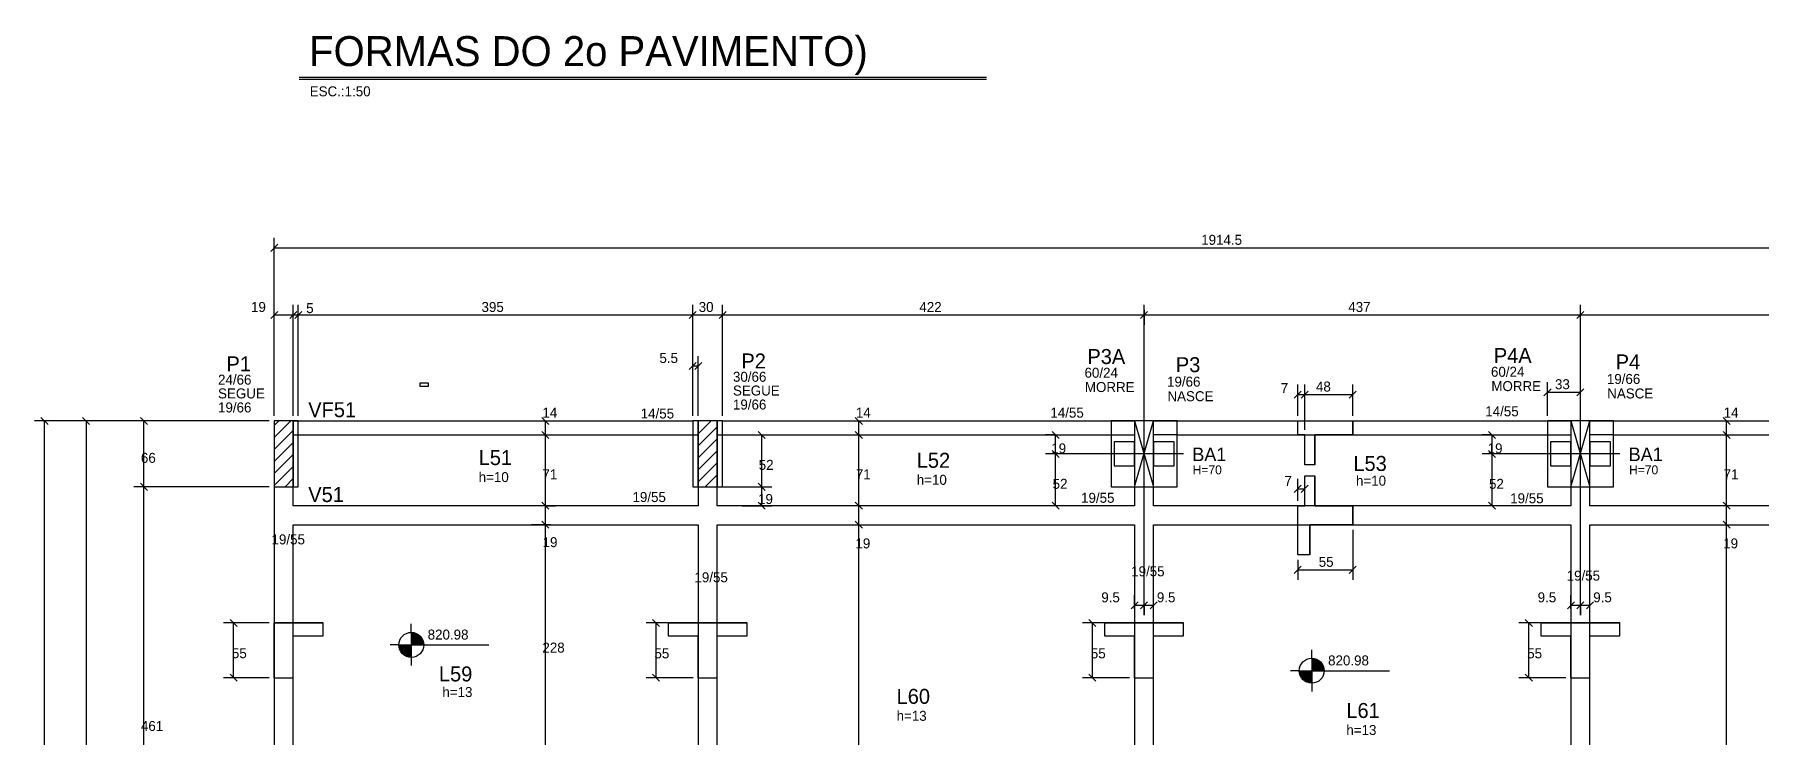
# Model space of a CAD drawing. Header units: metres. Extents: x -5 to 6525, y -6 to 3726.
# Drawn here: x 2529 to 4259, y 3022 to 3726 of the extents above; entities that cross this region are included whole.
import ezdxf

# ---------------------------------------------------------------- set-up
doc = ezdxf.new("R2010")
doc.units = ezdxf.units.M

msp = doc.modelspace()

# ---------------------------------------------------------------- linework, layer by layer
for centre in [(2906.54024, 3114.740673), (3808.23945, 3088.855941)]:
    msp.add_circle(centre, 12.5)
at = {"layer": '1', "color": 1}
for p, q in [((3630.86, 3339.021), (3649.86, 3273.021)), ((3630.86, 3273.021), (3649.86, 3339.021)), ((4067.86, 3339.021), (4086.86, 3273.021)), ((4067.86, 3273.021), (4086.86, 3339.021))]:
    msp.add_line(p, q, dxfattribs=at)
msp.add_lwpolyline([(2914.940728, 3373.863117), (2923.885404, 3373.863117), (2923.885404, 3376.726875), (2914.940728, 3376.726875), (2914.940728, 3373.863117)], dxfattribs=at)
at = {"layer": '2', "color": 2}
for p, q in [((2765.824466, 3508.841025), (2772.895534, 3515.912093)), ((2765.824466, 3441.580604), (2772.895534, 3448.651672)), ((2784.824466, 3441.580604), (2791.895534, 3448.651672)), ((2784.824466, 3441.580604), (2791.895534, 3448.651672)), ((2784.824466, 3441.580604), (2791.895534, 3448.651672)), ((2789.824466, 3441.580604), (2796.895534, 3448.651672)), ((2789.824466, 3441.580604), (2796.895534, 3448.651672)), ((3184.824466, 3441.580604), (3191.895534, 3448.651672)), ((3214.824466, 3441.580604), (3221.895534, 3448.651672)), ((3214.824466, 3441.580604), (3221.895534, 3448.651672)), ((3636.824466, 3441.580604), (3643.895534, 3448.651672)), ((4073.824466, 3441.580604), (4080.895534, 3448.651672)), ((4073.824466, 3441.580604), (4080.895534, 3448.651672)), ((3191.895534, 3397.547325), (3184.824466, 3390.476257)), ((3197.395534, 3397.547325), (3190.324466, 3390.476257)), ((3790.739817, 3361.891119), (3797.810885, 3368.962187)), ((3797.739817, 3361.891119), (3804.810885, 3368.962187)), ((3797.739817, 3361.891119), (3804.810885, 3368.962187)), ((3845.739817, 3361.891119), (3852.810885, 3368.962187)), ((4040.824466, 3364.240312), (4047.895534, 3371.31138)), ((4073.824466, 3364.240312), (4080.895534, 3371.31138)), ((2542.789895, 3335.485466), (2535.718828, 3342.556534)), ((2577.256732, 3342.556534), (2584.3278, 3335.485466)), ((2642.319567, 3335.485466), (2635.248499, 3342.556534)), ((3044.380609, 3335.485466), (3037.309541, 3342.556534)), ((3358.290029, 3335.485466), (3351.218961, 3342.556534)), ((4227.32183, 3335.485466), (4220.250763, 3342.556534)), ((3044.380609, 3321.485466), (3037.309541, 3328.556534)), ((3044.380609, 3321.485466), (3037.309541, 3328.556534)), ((3260.998574, 3321.485466), (3253.927506, 3328.556534)), ((3358.290029, 3321.485466), (3351.218961, 3328.556534)), ((3358.290029, 3321.485466), (3351.218961, 3328.556534)), ((3555.32961, 3321.485466), (3548.258542, 3328.556534)), ((3992.32961, 3321.485466), (3985.258542, 3328.556534)), ((4227.32183, 3321.485466), (4220.250763, 3328.556534)), ((4227.32183, 3321.485466), (4220.250763, 3328.556534)), ((3555.32961, 3302.485466), (3548.258542, 3309.556534)), ((3555.32961, 3302.485466), (3548.258542, 3309.556534)), ((3992.32961, 3302.485466), (3985.258542, 3309.556534)), ((3992.32961, 3302.485466), (3985.258542, 3309.556534)), ((2642.319567, 3269.485466), (2635.248499, 3276.556534)), ((2642.319567, 3269.485466), (2635.248499, 3276.556534)), ((3260.998574, 3269.485466), (3253.927506, 3276.556534)), ((3260.998574, 3269.485466), (3253.927506, 3276.556534)), ((3790.739817, 3267.473405), (3797.810885, 3274.544473)), ((3797.739817, 3267.473405), (3804.810885, 3274.544473)), ((3044.380609, 3250.485466), (3037.309541, 3257.556534)), ((3044.380609, 3250.485466), (3037.309541, 3257.556534)), ((3260.998574, 3250.485466), (3253.927506, 3257.556534)), ((3358.290029, 3250.485466), (3351.218961, 3257.556534)), ((3358.290029, 3250.485466), (3351.218961, 3257.556534)), ((3555.32961, 3250.485466), (3548.258542, 3257.556534)), ((3992.32961, 3250.485466), (3985.258542, 3257.556534)), ((4227.32183, 3250.485466), (4220.250763, 3257.556534)), ((4227.32183, 3250.485466), (4220.250763, 3257.556534)), ((3044.380609, 3231.485466), (3037.309541, 3238.556534)), ((3044.380609, 3231.485466), (3037.309541, 3238.556534)), ((3358.290029, 3231.485466), (3351.218961, 3238.556534)), ((3358.290029, 3231.485466), (3351.218961, 3238.556534)), ((4227.32183, 3231.485466), (4220.250763, 3238.556534)), ((4227.32183, 3231.485466), (4220.250763, 3238.556534)), ((3790.739817, 3186.369845), (3797.810885, 3193.440912)), ((3845.739817, 3186.369845), (3852.810885, 3193.440912)), ((3627.324466, 3150.829577), (3634.395534, 3157.900644)), ((3636.824466, 3150.829577), (3643.895534, 3157.900644)), ((3636.824466, 3150.829577), (3643.895534, 3157.900644)), ((3646.324466, 3150.829577), (3653.395534, 3157.900644)), ((4064.324466, 3150.829577), (4071.395534, 3157.900644)), ((4073.824466, 3150.829577), (4080.895534, 3157.900644)), ((4073.824466, 3150.829577), (4080.895534, 3157.900644)), ((4083.324466, 3150.829577), (4090.395534, 3157.900644)), ((2732.082657, 3133.248921), (2725.011589, 3140.319989)), ((3155.217986, 3133.248921), (3148.146919, 3140.319989)), ((3592.217986, 3133.248921), (3585.146919, 3140.319989)), ((4029.217986, 3133.248921), (4022.146919, 3140.319989)), ((2732.082657, 3078.248921), (2725.011589, 3085.319989)), ((3155.217986, 3078.248921), (3148.146919, 3085.319989)), ((3592.217986, 3078.248921), (3585.146919, 3085.319989)), ((4029.217986, 3078.248921), (4022.146919, 3085.319989))]:
    msp.add_line(p, q, dxfattribs=at)
at = {"layer": '3', "color": 3}
for p, q in [((2769.36, 3334.338318), (2774.042682, 3339.021)), ((2769.36, 3322.317503), (2786.063497, 3339.021)), ((2788.36, 3339.021), (3188.36, 3339.021)), ((3193.86, 3338.109783), (3194.771217, 3339.021)), ((3193.86, 3326.088968), (3206.792032, 3339.021)), ((3218.36, 3339.021), (3630.86, 3339.021)), ((3649.86, 3339.021), (4067.86, 3339.021)), ((4086.86, 3339.021), (4504.86, 3339.021)), ((2769.36, 3310.296688), (2788.36, 3329.296688)), ((2788.36, 3325.021), (3188.36, 3325.021)), ((3188.36, 3325.021), (3193.86, 3325.021)), ((3193.86, 3314.068153), (3212.86, 3333.068153)), ((3193.86, 3302.047338), (3212.86, 3321.047338)), ((3212.86, 3325.021), (3218.36, 3325.021)), ((3218.36, 3325.021), (3607.36, 3325.021)), ((3607.36, 3325.021), (3630.86, 3325.021)), ((3673.36, 3325.021), (3649.86, 3325.021)), ((3673.36, 3325.021), (4044.36, 3325.021)), ((4044.36, 3325.021), (4067.86, 3325.021)), ((4110.36, 3325.021), (4086.86, 3325.021)), ((4110.36, 3325.021), (4481.36, 3325.021)), ((2769.36, 3298.275872), (2788.36, 3317.275872)), ((2769.36, 3286.255057), (2788.36, 3305.255057)), ((3193.86, 3290.026522), (3212.86, 3309.026522)), ((2769.36, 3274.234242), (2788.36, 3293.234242)), ((3193.86, 3278.005707), (3212.86, 3297.005707)), ((2780.167574, 3273.021), (2788.36, 3281.213426)), ((3200.896108, 3273.021), (3212.86, 3284.984892)), ((2906.54024, 3127.240673), (2906.54024, 3135.821426)), ((2894.04024, 3114.740673), (2885.327365, 3114.740673)), ((2906.540193, 3113.947872), (2894.040193, 3113.947872)), ((2894.04024, 3114.740673), (2919.04024, 3114.740673)), ((2906.540193, 3113.155022), (2894.141187, 3113.155022)), ((2906.54024, 3127.240673), (2906.54024, 3102.240673)), ((2906.54024, 3126.633325), (2910.389365, 3126.633325)), ((2906.54024, 3125.840476), (2912.288703, 3125.840476)), ((2906.54024, 3125.047627), (2913.612498, 3125.047627)), ((2906.54024, 3124.254766), (2914.64776, 3124.254766)), ((2906.54024, 3123.461977), (2915.495099, 3123.461977)), ((2906.54024, 3122.669128), (2916.204108, 3122.669128)), ((2906.54024, 3121.876267), (2916.803445, 3121.876267)), ((2906.54024, 3121.083418), (2917.311467, 3121.083418)), ((2906.54024, 3120.290569), (2917.740621, 3120.290569)), ((2906.54024, 3119.49772), (2918.099679, 3119.49772)), ((2906.54024, 3118.704871), (2918.394984, 3118.704871)), ((2906.54024, 3117.912069), (2918.631257, 3117.912069)), ((2906.54024, 3117.11922), (2918.811835, 3117.11922)), ((2906.54024, 3116.326371), (2918.939246, 3116.326371)), ((2906.54024, 3115.533522), (2919.04024, 3115.533522)), ((2919.04024, 3114.740673), (2984.346364, 3114.740673)), ((2906.540193, 3112.362173), (2894.26855, 3112.362173)), ((2906.540193, 3111.569324), (2894.449176, 3111.569324)), ((2906.540193, 3110.776523), (2894.685449, 3110.776523)), ((2906.540193, 3109.983626), (2894.980754, 3109.983626)), ((2906.540193, 3109.190825), (2895.339812, 3109.190825)), ((2906.540193, 3108.397976), (2895.768966, 3108.397976)), ((2906.540193, 3107.605127), (2896.276988, 3107.605127)), ((2906.540193, 3106.812278), (2896.876372, 3106.812278)), ((2906.540193, 3106.019476), (2897.585334, 3106.019476)), ((2906.540193, 3105.226568), (2898.432674, 3105.226568)), ((2906.540193, 3104.433766), (2899.467935, 3104.433766)), ((2906.540193, 3103.640917), (2900.79173, 3103.640917)), ((2906.540193, 3102.848068), (2902.691115, 3102.848068)), ((2906.54024, 3102.240673), (2906.54024, 3094.020608)), ((3808.23945, 3101.355941), (3808.23945, 3109.936694)), ((3808.23945, 3101.355941), (3808.23945, 3076.355941)), ((3808.23945, 3100.748594), (3812.088574, 3100.748594)), ((3808.23945, 3099.955745), (3813.987912, 3099.955745)), ((3808.23945, 3099.162895), (3815.311708, 3099.162895)), ((3808.23945, 3098.370034), (3816.346969, 3098.370034)), ((3808.23945, 3097.577245), (3817.194308, 3097.577245)), ((3808.23945, 3096.784396), (3817.903318, 3096.784396)), ((3808.23945, 3095.991535), (3818.502654, 3095.991535)), ((3795.73945, 3088.855941), (3787.026574, 3088.855941)), ((3808.239402, 3088.06314), (3795.739402, 3088.06314)), ((3795.73945, 3088.855941), (3820.73945, 3088.855941)), ((3808.239402, 3087.270291), (3795.840396, 3087.270291)), ((3808.239402, 3086.477442), (3795.967759, 3086.477442)), ((3808.239402, 3085.684592), (3796.148385, 3085.684592)), ((3808.239402, 3084.891791), (3796.384658, 3084.891791)), ((3808.239402, 3084.098894), (3796.679963, 3084.098894)), ((3808.239402, 3083.306093), (3797.039022, 3083.306093)), ((3808.239402, 3082.513244), (3797.468175, 3082.513244)), ((3808.239402, 3081.720395), (3797.976197, 3081.720395)), ((3808.239402, 3080.927546), (3798.575582, 3080.927546)), ((3808.239402, 3080.134744), (3799.284543, 3080.134744)), ((3808.239402, 3079.341836), (3800.131883, 3079.341836)), ((3808.239402, 3078.549034), (3801.167144, 3078.549034)), ((3808.23945, 3095.198686), (3819.010676, 3095.198686)), ((3808.23945, 3094.405837), (3819.43983, 3094.405837)), ((3808.23945, 3093.612988), (3819.798888, 3093.612988)), ((3808.23945, 3092.820139), (3820.094194, 3092.820139)), ((3808.23945, 3092.027337), (3820.330466, 3092.027337)), ((3808.23945, 3091.234488), (3820.511045, 3091.234488)), ((3808.23945, 3090.441639), (3820.638455, 3090.441639)), ((3808.23945, 3089.64879), (3820.73945, 3089.64879)), ((3820.73945, 3088.855941), (3886.045573, 3088.855941)), ((3808.239402, 3077.756185), (3802.490939, 3077.756185)), ((3808.239402, 3076.963336), (3804.390325, 3076.963336)), ((3808.23945, 3076.355941), (3808.23945, 3068.135876))]:
    msp.add_line(p, q, dxfattribs=at)
for points in [[(3607.36, 3273.021), (3673.36, 3273.021), (3673.36, 3339.021), (3607.36, 3339.021), (3607.36, 3273.021)], [(4044.36, 3273.021), (4110.36, 3273.021), (4110.36, 3339.021), (4044.36, 3339.021), (4044.36, 3273.021)], [(2769.36, 3273.021), (2769.36, 3244.521)], [(2788.36, 3254.021), (2788.36, 3273.021)], [(3193.86, 3273.021), (3193.86, 3254.021)], [(3212.86, 3254.021), (3212.86, 3273.021)], [(3630.86, 3273.021), (3630.86, 3254.021)], [(3649.86, 3254.021), (3649.86, 3273.021)], [(4067.86, 3273.021), (4067.86, 3254.021)], [(4086.86, 3254.021), (4086.86, 3273.021)], [(3193.86, 3254.021), (2788.36, 3254.021)], [(3630.86, 3254.021), (3212.86, 3254.021)], [(4067.86, 3254.021), (3649.86, 3254.021)], [(4504.86, 3254.021), (4086.86, 3254.021)], [(2769.36, 3244.521), (2769.36, 2812.021)], [(2788.36, 2812.021), (2788.36, 3235.021)], [(2788.36, 3235.021), (3193.86, 3235.021)], [(3193.86, 3235.021), (3193.86, 2817.521)], [(3212.86, 2817.521), (3212.86, 3235.021)], [(3212.86, 3235.021), (3630.86, 3235.021)], [(3630.86, 3235.021), (3630.86, 2891.021)], [(3649.86, 2891.021), (3649.86, 3235.021)], [(3649.86, 3235.021), (4067.86, 3235.021)], [(4067.86, 3235.021), (4067.86, 2897.021)], [(4086.86, 2897.021), (4086.86, 3235.021)], [(4086.86, 3235.021), (4504.86, 3235.021)]]:
    msp.add_lwpolyline(points, dxfattribs=at)
at = {"layer": '6', "color": 6}
for p, q in [((2794.236424, 3683.152598), (3482.422129, 3683.152598)), ((2794.236424, 3681.354558), (3482.422129, 3681.354558)), ((3794.275351, 3339.021), (3849.275351, 3339.021)), ((3794.275351, 3325.021), (3794.275351, 3339.021)), ((3849.275351, 3325.021), (3849.275351, 3339.021)), ((3794.275351, 3325.021), (3801.275351, 3325.021)), ((3801.275351, 3295.021), (3801.275351, 3325.021)), ((3811.275351, 3325.021), (3849.275351, 3325.021)), ((3811.275351, 3295.021), (3811.275351, 3325.021)), ((3801.275351, 3254.021), (3801.275351, 3284.021)), ((3811.275351, 3254.021), (3811.275351, 3284.021)), ((3794.275351, 3254.021), (3801.275351, 3254.021)), ((3794.275351, 3235.021), (3794.275351, 3254.021)), ((3811.275351, 3254.021), (3849.275351, 3254.021)), ((3849.275351, 3235.021), (3849.275351, 3254.021)), ((3794.275351, 3205.021), (3794.275351, 3235.021)), ((3806.275351, 3235.021), (3849.275351, 3235.021)), ((3806.275351, 3205.021), (3806.275351, 3235.021)), ((2769.36, 3124.784455), (2769.36, 3136.784455)), ((2769.36, 3136.784455), (2788.36, 3136.784455)), ((2788.36, 3136.784455), (2818.36, 3136.784455)), ((3163.86, 3136.784455), (3193.86, 3136.784455)), ((3193.86, 3136.784455), (3212.86, 3136.784455)), ((3212.86, 3136.784455), (3242.86, 3136.784455)), ((3600.86, 3136.784455), (3630.86, 3136.784455)), ((3630.86, 3136.784455), (3649.86, 3136.784455)), ((3649.86, 3136.784455), (3679.86, 3136.784455)), ((4037.86, 3136.784455), (4067.86, 3136.784455)), ((4067.86, 3136.784455), (4086.86, 3136.784455)), ((4086.86, 3136.784455), (4116.86, 3136.784455)), ((2769.36, 3081.784455), (2769.36, 3124.784455)), ((2788.36, 3123.784455), (2818.36, 3123.784455)), ((2788.36, 3081.784455), (2788.36, 3123.784455)), ((3163.86, 3123.784455), (3193.86, 3123.784455)), ((3193.86, 3081.784455), (3193.86, 3123.784455)), ((3212.86, 3123.784455), (3242.86, 3123.784455)), ((3212.86, 3081.784455), (3212.86, 3123.784455)), ((3600.86, 3123.784455), (3630.86, 3123.784455)), ((3630.86, 3081.784455), (3630.86, 3123.784455)), ((3649.86, 3123.784455), (3679.86, 3123.784455)), ((3649.86, 3081.784455), (3649.86, 3123.784455)), ((4037.86, 3123.784455), (4067.86, 3123.784455)), ((4067.86, 3081.784455), (4067.86, 3123.784455)), ((4086.86, 3123.784455), (4116.86, 3123.784455)), ((4086.86, 3081.784455), (4086.86, 3123.784455)), ((2769.36, 3081.784455), (2788.36, 3081.784455)), ((3193.86, 3081.784455), (3212.86, 3081.784455)), ((3630.86, 3081.784455), (3649.86, 3081.784455)), ((4067.86, 3081.784455), (4086.86, 3081.784455))]:
    msp.add_line(p, q, dxfattribs=at)
at = {"layer": '7', "color": 7}
for points in [[(2769.36, 3273.021), (2788.36, 3273.021), (2788.36, 3339.021), (2769.36, 3339.021), (2769.36, 3273.021)], [(2793.36, 3339.021), (2788.36, 3339.021), (2788.36, 3273.021), (2793.36, 3273.021), (2793.36, 3339.021)], [(3193.86, 3339.021), (3188.36, 3339.021), (3188.36, 3273.021), (3193.86, 3273.021), (3193.86, 3339.021)], [(3193.86, 3273.021), (3212.86, 3273.021), (3212.86, 3339.021), (3193.86, 3339.021), (3193.86, 3273.021)], [(3218.36, 3339.021), (3212.86, 3339.021), (3212.86, 3273.021), (3218.36, 3273.021), (3218.36, 3339.021)], [(3630.86, 3273.021), (3649.86, 3273.021), (3649.86, 3339.021), (3630.86, 3339.021), (3630.86, 3273.021)], [(4067.86, 3273.021), (4086.86, 3273.021), (4086.86, 3339.021), (4067.86, 3339.021), (4067.86, 3273.021)], [(3630.86, 3318.021), (3610.36, 3318.021), (3610.36, 3294.021), (3630.86, 3294.021), (3630.86, 3318.021)], [(3670.36, 3318.021), (3649.86, 3318.021), (3649.86, 3294.021), (3670.36, 3294.021), (3670.36, 3318.021)], [(4067.86, 3318.021), (4047.36, 3318.021), (4047.36, 3294.021), (4067.86, 3294.021), (4067.86, 3318.021)], [(4107.36, 3318.021), (4086.86, 3318.021), (4086.86, 3294.021), (4107.36, 3294.021), (4107.36, 3318.021)]]:
    msp.add_lwpolyline(points, dxfattribs=at)
at = {"layer": '8', "color": 8}
for points in [[(3794.275351, 3339.021), (3849.275351, 3339.021), (3849.275351, 3325.021), (3811.275351, 3325.021), (3811.275351, 3295.021), (3801.275351, 3295.021), (3801.275351, 3325.021), (3794.275351, 3325.021), (3794.275351, 3339.021)], [(3801.275351, 3284.021), (3811.275351, 3284.021), (3811.275351, 3254.021), (3849.275351, 3254.021), (3849.275351, 3235.021), (3806.275351, 3235.021), (3806.275351, 3205.021), (3794.275351, 3205.021), (3794.275351, 3254.021), (3801.275351, 3254.021), (3801.275351, 3284.021)], [(2769.36, 3136.784455), (2769.36, 3124.784455), (2769.36, 3081.784455), (2788.36, 3081.784455), (2788.36, 3123.784455), (2818.36, 3123.784455), (2818.36, 3136.784455), (2769.36, 3136.784455)], [(3163.86, 3136.784455), (3163.86, 3123.784455), (3193.86, 3123.784455), (3193.86, 3081.784455), (3212.86, 3081.784455), (3212.86, 3123.784455), (3242.86, 3123.784455), (3242.86, 3136.784455), (3163.86, 3136.784455)], [(3600.86, 3136.784455), (3600.86, 3123.784455), (3630.86, 3123.784455), (3630.86, 3081.784455), (3649.86, 3081.784455), (3649.86, 3123.784455), (3679.86, 3123.784455), (3679.86, 3136.784455), (3600.86, 3136.784455)], [(4037.86, 3136.784455), (4037.86, 3123.784455), (4067.86, 3123.784455), (4067.86, 3081.784455), (4086.86, 3081.784455), (4086.86, 3123.784455), (4116.86, 3123.784455), (4116.86, 3136.784455), (4037.86, 3136.784455)]]:
    msp.add_lwpolyline(points, dxfattribs=at)
at = {"layer": '9', "color": 9}
for p, q in [((2769.36, 3450.116138), (2769.36, 3522.376559)), ((2769.36, 3512.376559), (4683.86, 3512.376559)), ((2769.36, 3344.021), (2769.36, 3455.116138)), ((2769.36, 3445.116138), (2788.36, 3445.116138)), ((2788.36, 3349.021), (2788.36, 3455.116138)), ((2788.36, 3344.021), (2788.36, 3455.116138)), ((2788.36, 3445.116138), (2793.36, 3445.116138)), ((2793.36, 3344.021), (2793.36, 3455.116138)), ((2793.36, 3445.116138), (3188.36, 3445.116138)), ((3188.36, 3349.021), (3188.36, 3455.116138)), ((3188.36, 3344.021), (3188.36, 3455.116138)), ((3188.36, 3445.116138), (3218.36, 3445.116138)), ((3218.36, 3344.021), (3218.36, 3455.116138)), ((3218.36, 3445.116138), (3640.36, 3445.116138)), ((3640.36, 3311.021), (3640.36, 3455.116138)), ((3640.36, 3144.365111), (3640.36, 3455.116138)), ((3640.36, 3450.116138), (3640.36, 3435.116138)), ((3640.36, 3445.116138), (4077.36, 3445.116138)), ((4077.36, 3144.365111), (4077.36, 3455.116138)), ((4077.36, 3445.116138), (4514.36, 3445.116138)), ((3188.36, 3372.841976), (3188.36, 3404.011791)), ((3193.86, 3394.011791), (3188.36, 3394.011791)), ((3193.86, 3344.021), (3193.86, 3404.011791)), ((3794.275351, 3344.021), (3794.275351, 3375.426653)), ((3801.275351, 3330.021), (3801.275351, 3375.426653)), ((3849.275351, 3344.021), (3849.275351, 3375.426653)), ((4044.36, 3344.021), (4044.36, 3377.775846)), ((4077.36, 3360.797831), (4077.36, 3377.775846)), ((3794.275351, 3365.426653), (3801.275351, 3365.426653)), ((3801.275351, 3365.426653), (3849.275351, 3365.426653)), ((4044.36, 3367.775846), (4077.36, 3367.775846)), ((2575.792266, 3339.021), (2529.254362, 3339.021)), ((2539.254362, 2095.021), (2539.254362, 3339.021)), ((2759.36, 3339.021), (2570.792266, 3339.021)), ((2580.792266, 3339.021), (2580.792266, 2691.021)), ((2764.36, 3339.021), (2628.784033, 3339.021)), ((2638.784033, 3273.021), (2638.784033, 3339.021)), ((3040.845075, 3325.021), (3040.845075, 3339.021)), ((3044.167185, 3339.021), (3050.845075, 3339.021)), ((3354.754495, 3325.021), (3354.754495, 3339.021)), ((4223.786297, 3325.021), (4223.786297, 3339.021)), ((3039.059226, 3325.021), (3050.845075, 3325.021)), ((3040.845075, 3254.021), (3040.845075, 3325.021)), ((3254.427459, 3325.021), (3267.46304, 3325.021)), ((3257.46304, 3273.021), (3257.46304, 3325.021)), ((3354.754495, 3254.021), (3354.754495, 3325.021)), ((3550.154368, 3325.021), (3541.794076, 3325.021)), ((3551.794076, 3306.021), (3551.794076, 3325.021)), ((3987.154368, 3325.021), (3978.794076, 3325.021)), ((3988.794076, 3306.021), (3988.794076, 3325.021)), ((4223.786297, 3254.021), (4223.786297, 3325.021)), ((3679.79065, 3306.021), (3541.794076, 3306.021)), ((3551.794076, 3254.021), (3551.794076, 3306.021)), ((4116.79065, 3306.021), (3978.794076, 3306.021)), ((3988.794076, 3254.021), (3988.794076, 3306.021)), ((2764.36, 3273.021), (2628.784033, 3273.021)), ((2638.784033, 2812.021), (2638.784033, 3273.021)), ((3217.86, 3273.021), (3267.46304, 3273.021)), ((3257.46304, 3254.021), (3257.46304, 3273.021)), ((3794.275351, 3259.021), (3794.275351, 3281.008939)), ((3794.275351, 3271.008939), (3801.275351, 3271.008939)), ((3801.275351, 3264.587303), (3801.275351, 3281.008939)), ((3040.845075, 3235.021), (3040.845075, 3254.021)), ((3042.349418, 3254.021), (3050.845075, 3254.021)), ((3238.02148, 3254.021), (3267.46304, 3254.021)), ((3354.754495, 3235.021), (3354.754495, 3254.021)), ((3569.857897, 3254.021), (3541.794076, 3254.021)), ((4223.786297, 3235.021), (4223.786297, 3254.021)), ((3045.845075, 3235.021), (3027.066634, 3235.021)), ((3037.563896, 3235.021), (3050.845075, 3235.021)), ((3040.845075, 3007.021), (3040.845075, 3235.021)), ((3354.754495, 2812.021), (3354.754495, 3235.021)), ((4223.786297, 2812.021), (4223.786297, 3235.021)), ((3849.275351, 3230.021), (3849.275351, 3179.905378)), ((3794.275351, 3200.021), (3794.275351, 3179.905378)), ((3794.275351, 3189.905378), (3849.275351, 3189.905378)), ((3630.86, 3150.989424), (3630.86, 3164.365111)), ((3630.86, 3154.365111), (3640.36, 3154.365111)), ((3640.36, 3154.365111), (3649.86, 3154.365111)), ((3640.36, 3153.338076), (3640.36, 3144.365111)), ((4067.86, 3150.989424), (4067.86, 3164.365111)), ((4067.86, 3154.365111), (4077.36, 3154.365111)), ((4077.36, 3154.365111), (4086.86, 3154.365111)), ((4077.36, 3153.338076), (4077.36, 3144.365111)), ((2764.36, 3136.784455), (2718.547123, 3136.784455)), ((2728.547123, 3081.784455), (2728.547123, 3136.784455)), ((3165.351205, 3136.784455), (3141.682453, 3136.784455)), ((3151.682453, 3081.784455), (3151.682453, 3136.784455)), ((3602.351205, 3136.784455), (3578.682453, 3136.784455)), ((3588.682453, 3081.784455), (3588.682453, 3136.784455)), ((4039.351205, 3136.784455), (4015.682453, 3136.784455)), ((4025.682453, 3081.784455), (4025.682453, 3136.784455)), ((2764.36, 3081.784455), (2718.547123, 3081.784455)), ((3188.86, 3081.784455), (3141.682453, 3081.784455)), ((3625.86, 3081.784455), (3578.682453, 3081.784455)), ((4062.86, 3081.784455), (4015.682453, 3081.784455))]:
    msp.add_line(p, q, dxfattribs=at)

# ---------------------------------------------------------------- texts
at = {"layer": '1', "color": 1}
msp.add_text('C:\\Users\\Werebe\\OneDrive\\Jair\\TQS\\TQS\\Logo\\ALIMONTI.JPG', height=0.051139, dxfattribs=at).set_placement((2915.020591, 3375.294996))
at = {"layer": '2', "color": 2}
for s, p in [('ESC.:1:50', (2804.855907, 3664.078618)), ('1914.5', (3697.61, 3515.376559)), ('19', (2746.02667, 3448.116138)), ('5', (2801.3008, 3446.973784)), ('395', (2976.86, 3448.116138)), ('30', (3194.36, 3448.116138)), ('422', (3415.36, 3448.116138)), ('437', (3844.86, 3448.116138)), ('5.5', (3155.02667, 3397.011791)), ('7', (3777.23933, 3366.862979)), ('48', (3812.520657, 3368.426653)), ('33', (4051.86, 3370.775846)), ('14', (3037.845075, 3342.35433)), ('14', (3351.754495, 3342.35433)), ('14', (4220.786297, 3342.35433)), ('66', (2635.784033, 3297.021)), ('19', (3547.419411, 3306.512433)), ('19', (3984.419411, 3306.512433)), ('71', (3037.845075, 3280.521)), ('52', (3254.46304, 3290.021)), ('71', (3351.754495, 3280.521)), ('71', (4220.786297, 3280.521)), ('52', (3548.794076, 3271.021)), ('7', (3780.942021, 3274.008939)), ('52', (3985.794076, 3271.021)), ('19', (3253.793408, 3255.798861)), ('19', (3038.044992, 3212.601991)), ('19', (3351.312405, 3211.376965)), ('19', (4220.344206, 3211.376965)), ('55', (3815.275351, 3192.905378)), ('9.5', (3597.52667, 3157.365111)), ('9.5', (3653.19333, 3157.365111)), ('9.5', (4034.52667, 3157.365111)), ('9.5', (4090.19333, 3157.365111)), ('228', (3037.845075, 3107.021)), ('55', (2726.910253, 3101.419469)), ('55', (3150.060914, 3101.23061)), ('55', (3587.060914, 3101.23061)), ('55', (4024.060914, 3101.23061)), ('461', (2635.784033, 3028.521))]:
    msp.add_text(s, height=10, dxfattribs=at).set_placement(p)
at = {"layer": '3', "color": 3}
for s, height, p in [('60/24', 10, (3580.725793, 3382.271009)), ('60/24', 10, (3987.754768, 3383.241761)), ('24/66', 10, (2713.011078, 3375.317969)), ('30/66', 10, (3228.668861, 3378.223083)), ('SEGUE', 10, (3228.668861, 3364.457072)), ('MORRE', 10, (3581.115597, 3367.920291)), ('19/66', 10, (3663.368689, 3373.317987)), ('MORRE', 10, (3988.144573, 3368.891043)), ('19/66', 10, (4103.819864, 3376.052725)), ('SEGUE', 10, (2713.011078, 3361.551957)), ('19/66', 10, (2713.011078, 3347.517816)), ('19/66', 10, (3228.668861, 3350.42293)), ('NASCE', 10, (3663.758494, 3358.772367)), ('NASCE', 10, (4104.209668, 3361.507105)), ('14/55', 10, (3136.272494, 3341.45422)), ('14/55', 10, (3546.548513, 3342.255028)), ('14/55', 10, (3982.059804, 3343.636487)), ('h=10', 10, (2974.029086, 3277.784238)), ('H=70', 9, (3689.092652, 3285.524165)), ('H=70', 9, (4126.092652, 3285.524165)), ('h=10', 10, (3412.715847, 3275.059476)), ('h=10', 10, (3852.574408, 3274.151222)), ('19/55', 10, (3128.052097, 3257.771)), ('19/55', 10, (3577.282614, 3257.02731)), ('19/55', 10, (4006.998755, 3256.555094)), ('19/55', 10, (2766.589128, 3215.380473)), ('19/55', 10, (3190.11, 3177.417555)), ('19/55', 10, (3627.443185, 3183.414891)), ('19/55', 10, (4063.558517, 3179.072005)), ('820.98', 10, (2922.944778, 3120.064297)), ('820.98', 10, (3824.643988, 3094.179565)), ('h=13', 10, (2937.667357, 3062.506693)), ('h=13', 10, (3392.541188, 3038.699548)), ('h=13', 10, (3842.928762, 3024.523875))]:
    msp.add_text(s, height=height, dxfattribs=at).set_placement(p)
at = {"layer": '4', "color": 4}
for s, height, p in [('P3A', 15, (3583.592376, 3396.004073)), ('P4A', 15, (3990.621352, 3396.974825)), ('P1', 15, (2721.453725, 3388.641428)), ('P2', 15, (3237.111508, 3391.546542)), ('P3', 15, (3672.180496, 3387.847019)), ('P4', 15, (4112.63167, 3390.581758)), ('VF51', 15, (2803.36, 3342.771)), ('L51', 15, (2974.029086, 3294.784238)), ('L52', 15, (3412.715847, 3292.059476)), ('BA1', 13.5, (3688.660435, 3298.778287)), ('L53', 15, (3849.961469, 3288.91156)), ('BA1', 13.5, (4125.660435, 3298.778287)), ('V51', 15, (2803.36, 3257.771)), ('L59', 15, (2934.218127, 3078.127001)), ('L60', 15, (3392.541188, 3055.699548)), ('L61', 15, (3842.928762, 3041.523875))]:
    msp.add_text(s, height=height, dxfattribs=at).set_placement(p)
at = {"layer": '6', "color": 6}
msp.add_text('FORMAS DO 2o PAVIMENTO)', height=30, dxfattribs=at).set_placement((2804.210402, 3694.352136))

doc.saveas('drawing.dxf')
